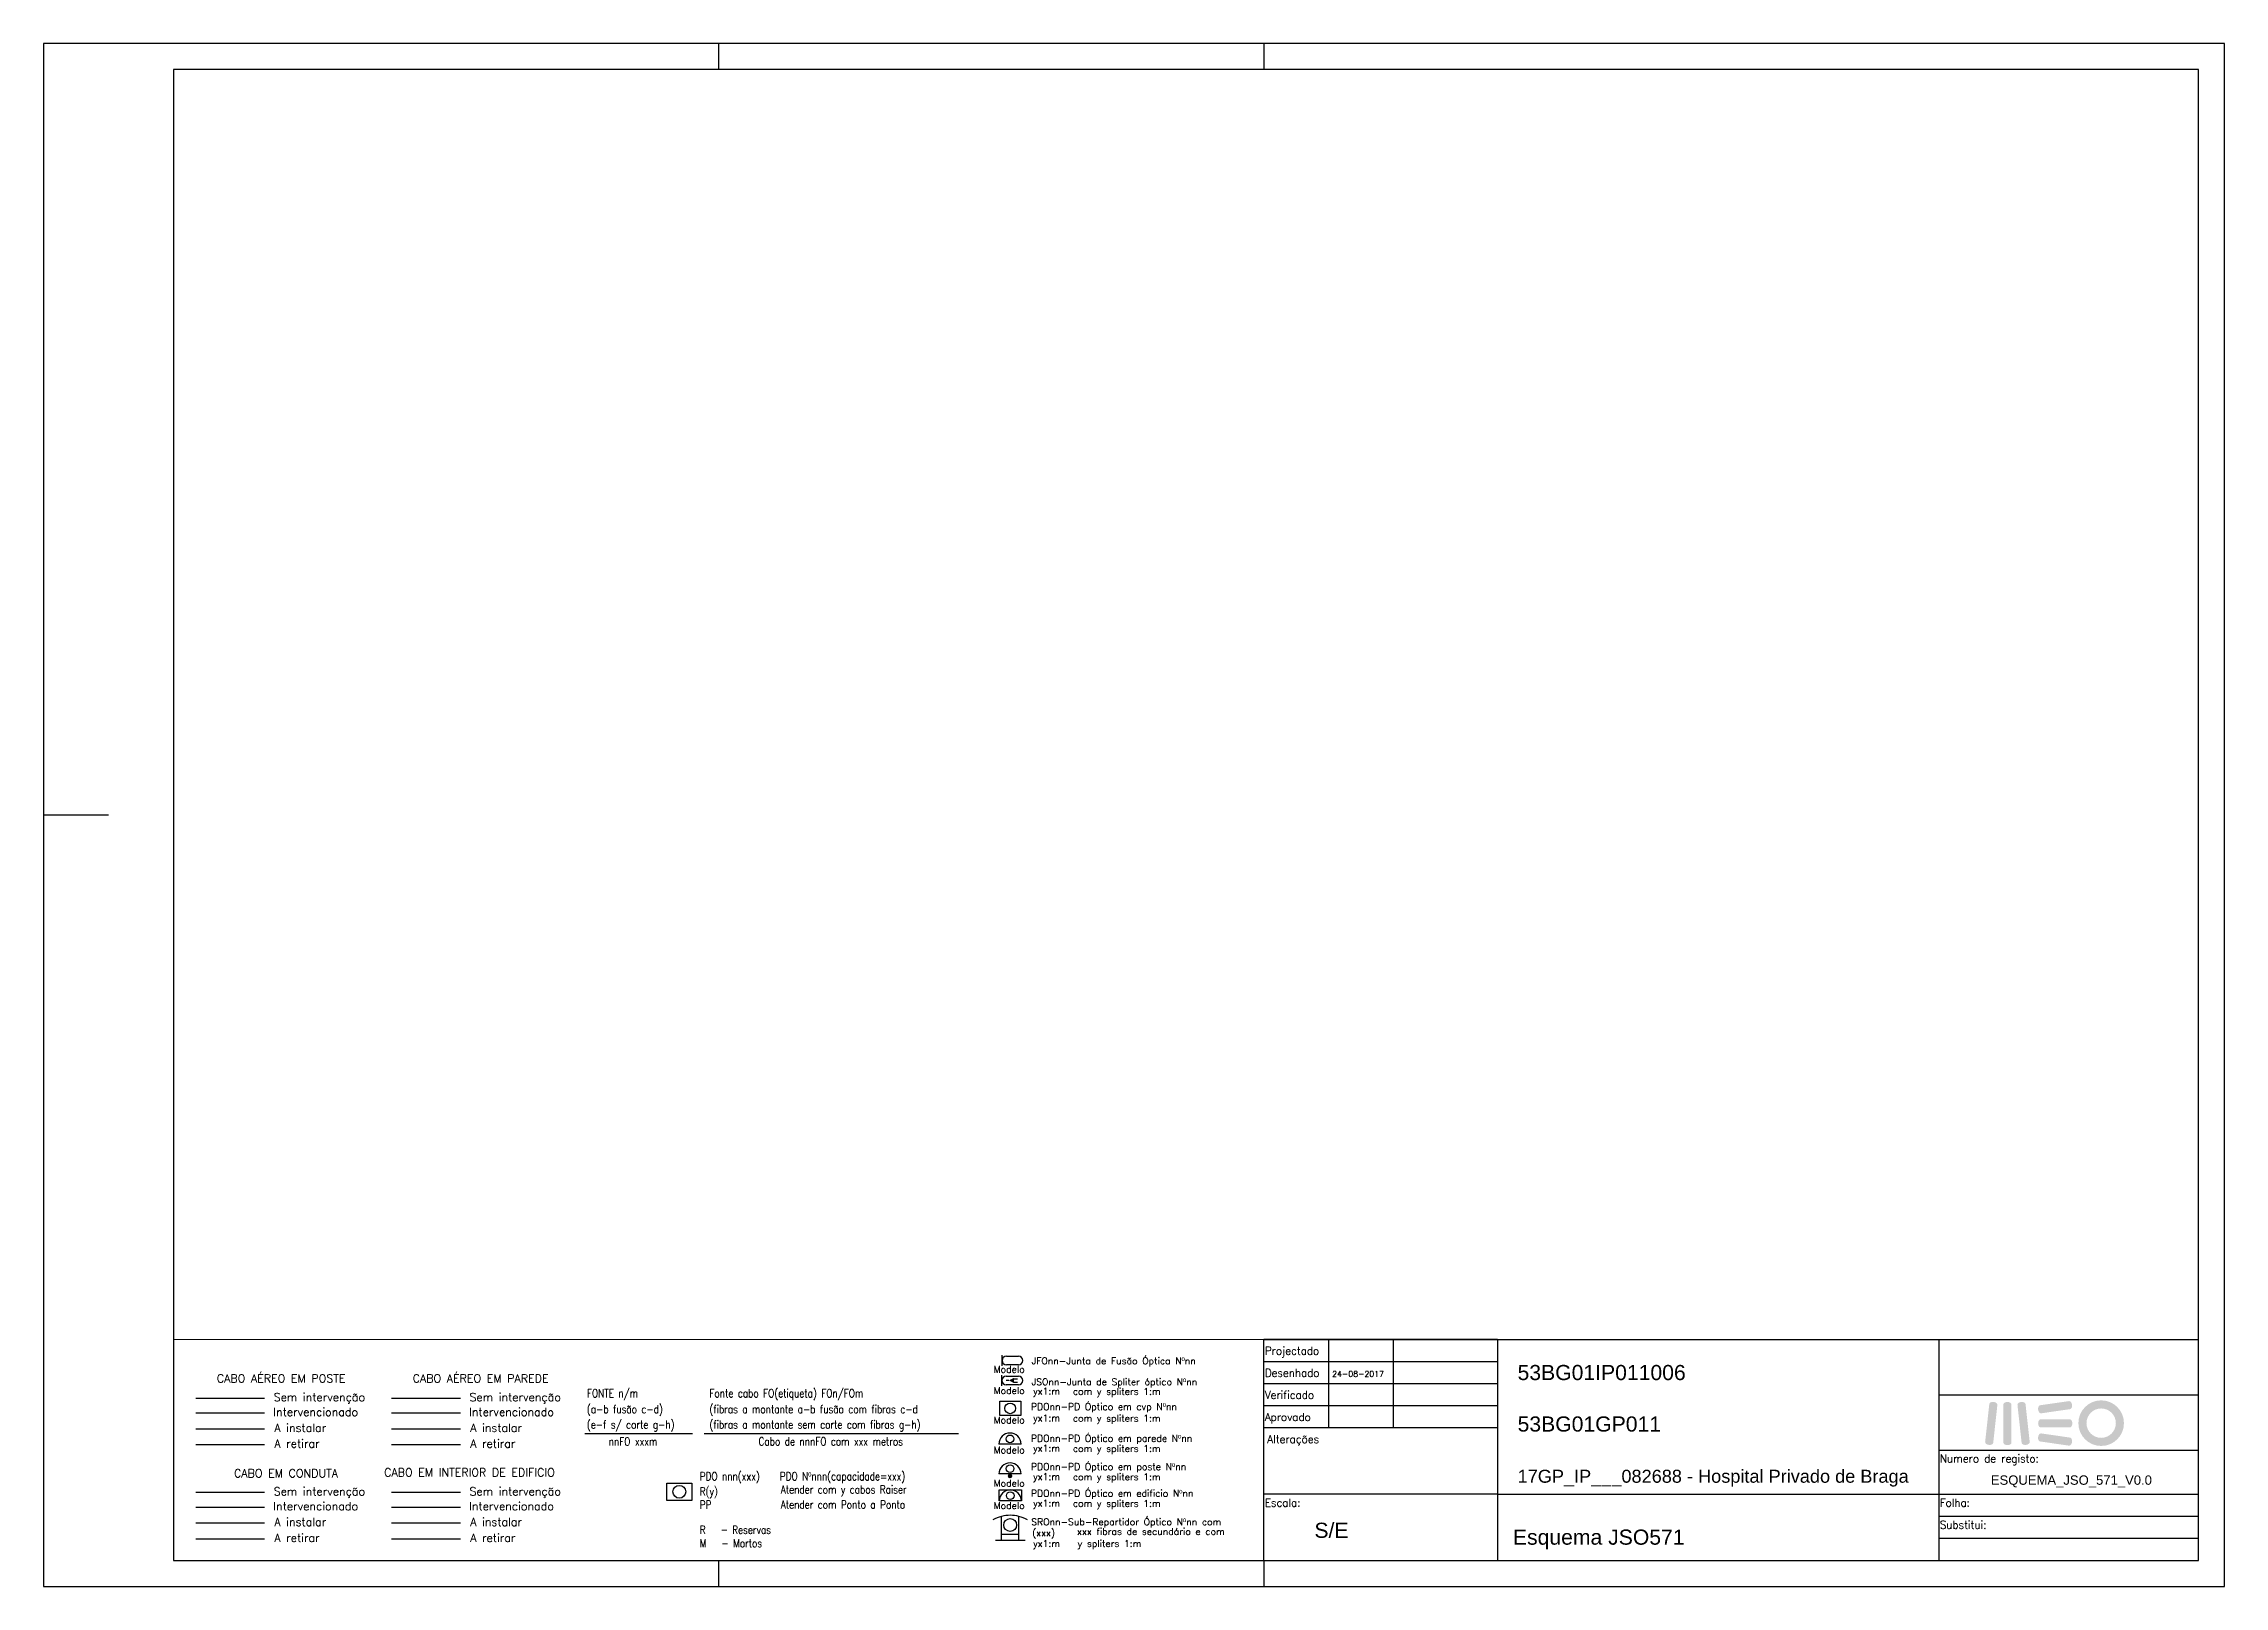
# Paper-space layout 'A3' of a CAD drawing. Header units: millimetres. Extents: x 0 to 420, y 0 to 297.
import ezdxf
from ezdxf.lldxf.tags import DXFTag

# ---------------------------------------------------------------- set-up
doc = ezdxf.new("R2010")
doc.units = ezdxf.units.MM
for name, color, linetype in [('legenda01', 7, 'Continuous'), ('meo', 7, 'Continuous'), ('ROTULO', 7, 'Continuous')]:
    doc.layers.add(name, color=color, linetype=linetype)
doc.styles.add('ADESK1', font='romans.shx')
doc.styles.add('HELDER5', font='arial.ttf', dxfattribs={"height": 8})
doc.styles.add('ROMANS', font='romans.shx', dxfattribs={"height": 3.5})
tags = doc.linetypes.add('DIVIDE', pattern=[1.25, 0.5, -0.25, 0, -0.25, 0, -0.25]).pattern_tags.tags
tags[14:15] = [DXFTag(74, 4), DXFTag(75, 0), DXFTag(340, '0'), DXFTag(46, 1.0), DXFTag(50, 0.0), DXFTag(44, 0.0), DXFTag(45, 0.0)]
tags[12:13] = [DXFTag(74, 4), DXFTag(75, 0), DXFTag(340, '0'), DXFTag(46, 1.0), DXFTag(50, 0.0), DXFTag(44, 0.0), DXFTag(45, 0.0)]
tags[10:11] = [DXFTag(74, 4), DXFTag(75, 0), DXFTag(340, '0'), DXFTag(46, 1.0), DXFTag(50, 0.0), DXFTag(44, 0.0), DXFTag(45, 0.0)]
tags[8:9] = [DXFTag(74, 4), DXFTag(75, 0), DXFTag(340, '0'), DXFTag(46, 1.0), DXFTag(50, 0.0), DXFTag(44, 0.0), DXFTag(45, 0.0)]
tags[6:7] = [DXFTag(74, 4), DXFTag(75, 0), DXFTag(340, '0'), DXFTag(46, 1.0), DXFTag(50, 0.0), DXFTag(44, 0.0), DXFTag(45, 0.0)]
tags[4:5] = [DXFTag(74, 4), DXFTag(75, 0), DXFTag(340, '0'), DXFTag(46, 1.0), DXFTag(50, 0.0), DXFTag(44, 0.0), DXFTag(45, 0.0)]
tags = doc.linetypes.add('DOT', pattern=[0.25, 0, -0.25]).pattern_tags.tags
tags[6:7] = [DXFTag(74, 4), DXFTag(75, 0), DXFTag(340, '0'), DXFTag(46, 1.0), DXFTag(50, 0.0), DXFTag(44, 0.0), DXFTag(45, 0.0)]
tags[4:5] = [DXFTag(74, 4), DXFTag(75, 0), DXFTag(340, '0'), DXFTag(46, 1.0), DXFTag(50, 0.0), DXFTag(44, 0.0), DXFTag(45, 0.0)]
tags = doc.linetypes.add('FENCELINE1', pattern='A,0.25,-0.1,[133,ltypeshp.shx,S=0.1,R=0,X=-0.1,Y=0],-0.1,1', length=1.45).pattern_tags.tags
tags[16:17] = [DXFTag(74, 4), DXFTag(75, 0), DXFTag(340, '0'), DXFTag(46, 1.0), DXFTag(50, 0.0), DXFTag(44, 0.0), DXFTag(45, 0.0)]
tags[14:15] = [DXFTag(74, 4), DXFTag(75, 0), DXFTag(340, '0'), DXFTag(46, 1.0), DXFTag(50, 0.0), DXFTag(44, 0.0), DXFTag(45, 0.0)]
tags[4:5] = [DXFTag(74, 4), DXFTag(75, 0), DXFTag(340, '0'), DXFTag(46, 1.0), DXFTag(50, 0.0), DXFTag(44, 0.0), DXFTag(45, 0.0)]

# ---------------------------------------------------------------- blocks, each defined once
blk = doc.blocks.new('E_A3_TN')
at = {"layer": 'meo'}
h = blk.add_hatch(color=256, dxfattribs=at)
h.paths.add_polyline_path([(391.88, 31.42, 1), (400.66, 31.42, 1)])
h.paths.add_polyline_path([(399.1, 31.42, -1), (393.44, 31.42, -1)], flags=16)
edge = h.paths.add_edge_path()
edge.add_ellipse((390.19, 34.89), major_axis=(0.085, -0.776), ratio=0.612625, start_angle=0, end_angle=180)
edge.add_line((390.11, 35.67), (384.52, 34.87))
edge.add_ellipse((384.6, 34.09), major_axis=(-0.085, 0.776), ratio=0.612625, start_angle=0, end_angle=180)
edge.add_line((384.69, 33.31), (390.28, 34.12))
edge = h.paths.add_edge_path()
edge.add_ellipse((390.24, 31.38), major_axis=(0, -0.781), ratio=0.612625, start_angle=0, end_angle=180)
edge.add_line((390.24, 32.16), (384.61, 32.16))
edge.add_ellipse((384.61, 31.38), major_axis=(0, 0.781), ratio=0.612625, start_angle=0, end_angle=180)
edge.add_line((384.61, 30.6), (390.24, 30.6))
edge = h.paths.add_edge_path()
edge.add_ellipse((390.19, 27.87), major_axis=(0.085, 0.776), ratio=0.612625, start_angle=180, end_angle=360)
edge.add_line((390.28, 28.64), (384.69, 29.45))
edge.add_ellipse((384.6, 28.67), major_axis=(-0.085, -0.776), ratio=0.612625, start_angle=180, end_angle=360)
edge.add_line((384.52, 27.89), (390.11, 27.09))
edge = h.paths.add_edge_path()
edge.add_ellipse((380.92, 35.03), major_axis=(0.776, 0.085), ratio=0.612625, start_angle=0, end_angle=180)
edge.add_line((380.15, 34.94), (380.95, 27.63))
edge.add_ellipse((381.73, 27.71), major_axis=(0.776, 0.085), ratio=0.612625, start_angle=180, end_angle=360)
edge.add_line((382.51, 27.8), (381.7, 35.11))
edge = h.paths.add_edge_path()
edge.add_ellipse((378.21, 35.02), major_axis=(0.781, 0), ratio=0.612625, start_angle=0, end_angle=180)
edge.add_line((377.43, 35.02), (377.43, 27.67))
edge.add_ellipse((378.21, 27.67), major_axis=(0.781, 0), ratio=0.612625, start_angle=180, end_angle=360)
edge.add_line((378.99, 27.67), (378.99, 35.02))
edge = h.paths.add_edge_path()
edge.add_ellipse((375.5, 35.03), major_axis=(-0.776, 0.085), ratio=0.612625, start_angle=180, end_angle=360)
edge.add_line((374.73, 35.11), (373.92, 27.8))
edge.add_ellipse((374.7, 27.71), major_axis=(-0.776, 0.085), ratio=0.612625, start_angle=0, end_angle=180)
edge.add_line((375.48, 27.63), (376.28, 34.94))
at = {"ltscale": 2}
blk.add_line((12.5, 148.5), (0, 148.5), dxfattribs=at)
for p, q in [((185.42, 44.31), (187.75, 44.31)), ((187.75, 42.64), (185.42, 42.64)), ((185.4, 40.47), (187.73, 40.47)), ((187.74, 38.81), (185.4, 38.8)), ((67.01, 36.24), (80.26, 36.24)), ((104.21, 29.43), (124.94, 29.43)), ((127.22, 29.43), (176.23, 29.43))]:
    blk.add_line(p, q)
at = {"linetype": 'FENCELINE1', "ltscale": 4}
blk.add_line((29.3, 36.24), (42.55, 36.24), dxfattribs=at)
at = {"color": 5, "linetype": 'FENCELINE1', "ltscale": 4}
blk.add_line((29.3, 33.4), (42.55, 33.4), dxfattribs=at)
at = {"color": 1, "linetype": 'FENCELINE1', "ltscale": 4}
blk.add_line((29.3, 30.35), (42.55, 30.35), dxfattribs=at)
at = {"color": 5}
blk.add_line((67.01, 33.4), (80.26, 33.4), dxfattribs=at)
at = {"color": 1}
blk.add_line((67.01, 30.35), (80.26, 30.35), dxfattribs=at)
at = {"color": 3, "linetype": 'FENCELINE1', "ltscale": 4}
blk.add_line((29.3, 27.3), (42.55, 27.3), dxfattribs=at)
at = {"color": 3}
blk.add_line((67.01, 27.3), (80.26, 27.3), dxfattribs=at)
at = {"color": 0}
for p, q in [((188.25, 27.38), (183.97, 27.38)), ((188.27, 21.64), (183.99, 21.64)), ((184.03, 16.45), (184.03, 18.59)), ((184.03, 18.59), (188.31, 18.59)), ((188.31, 18.59), (188.31, 16.45)), ((188.31, 16.45), (184.03, 16.45))]:
    blk.add_line(p, q, dxfattribs=at)
at = {"linetype": 'DIVIDE', "ltscale": 5}
blk.add_line((29.3, 18.12), (42.55, 18.12), dxfattribs=at)
at = {"linetype": 'DOT', "ltscale": 3}
blk.add_line((67.01, 18.12), (80.26, 18.12), dxfattribs=at)
at = {"color": 5, "linetype": 'DIVIDE', "ltscale": 5}
blk.add_line((29.3, 15.27), (42.55, 15.27), dxfattribs=at)
at = {"color": 5, "linetype": 'DOT', "ltscale": 3}
blk.add_line((67.01, 15.27), (80.26, 15.27), dxfattribs=at)
at = {"color": 0, "linetype": 'Continuous'}
for p, q in [((184.49, 10.06), (184.49, 13.47)), ((187.82, 10.06), (187.82, 13.47)), ((183.3, 8.92), (184.49, 8.92)), ((184.49, 8.92), (184.49, 10.06)), ((184.49, 10.06), (186.16, 10.06)), ((184.49, 8.92), (186.16, 8.92)), ((186.16, 10.06), (187.82, 10.06)), ((186.16, 8.92), (187.82, 8.92)), ((187.82, 8.92), (187.82, 10.06)), ((187.82, 8.92), (189.01, 8.92))]:
    blk.add_line(p, q, dxfattribs=at)
at = {"color": 1, "linetype": 'DIVIDE', "ltscale": 5}
blk.add_line((29.3, 12.22), (42.55, 12.22), dxfattribs=at)
at = {"color": 3, "linetype": 'DIVIDE', "ltscale": 5}
blk.add_line((29.3, 9.18), (42.55, 9.18), dxfattribs=at)
at = {"color": 1, "linetype": 'DOT', "ltscale": 3}
blk.add_line((67.01, 12.22), (80.26, 12.22), dxfattribs=at)
at = {"color": 3, "linetype": 'DOT', "ltscale": 3}
blk.add_line((67.01, 9.18), (80.26, 9.18), dxfattribs=at)
at = {"ltscale": 2}
blk.add_lwpolyline([(0, 0), (420, 0), (420, 297), (0, 297)], close=True, dxfattribs=at)
for points in [[(130, 297), (130, 292)], [(235, 297), (235, 292)], [(184.59, 42.47), (184.59, 44.48)], [(184.57, 38.63), (184.57, 40.64)], [(185.92, 39.64), (185.36, 39.64)], [(186.84, 39.97), (187.55, 39.97)], [(186.85, 39.28), (187.56, 39.28)], [(130, 5), (130, 0)], [(235, 5), (235, 0)]]:
    blk.add_lwpolyline(points)
at = {"color": 253, "ltscale": 10}
blk.add_lwpolyline([(415, 5), (415, 292), (25, 292), (25, 5), (415, 5)], close=True, dxfattribs=at)
blk.add_lwpolyline([(185.92, 39.64, 0, 1.03, 0), (186.89, 39.64, 1.03, 1.03, 0)], format="xyseb")
for points in [[(188.18, 35.66), (188.18, 32.89), (184.14, 32.88), (184.13, 35.65)], [(124.86, 19.87), (124.87, 16.55), (120.01, 16.54), (120.01, 19.86)]]:
    blk.add_lwpolyline(points, close=True)
blk.add_lwpolyline([(185.91, 21.25, 0.428, 0.428, 1), (186.34, 21.25, 0.428, 0.428, 1)], format="xyseb", close=True)
for centre, radius in [((186.16, 34.27), 1.03), ((186.11, 28.4), 0.739), ((186.13, 22.66), 0.739), ((122.44, 18.21), 1.24), ((186.17, 17.47), 0.739), ((186.16, 11.81), 1.24)]:
    blk.add_circle(centre, radius)
for centre, start, end in [((185.42, 43.48), 89.9578, 269.9578), ((187.75, 43.47), 269.9578, 89.9578), ((185.4, 39.64), 90.1229, 270.1229), ((187.74, 39.64), 270.1229, 90.1229)]:
    blk.add_arc(centre, 0.833, start, end)
at = {"color": 0}
for centre in [(186.11, 27.38), (186.13, 21.64), (186.17, 16.45)]:
    blk.add_arc(centre, 2.14, 0, 180, dxfattribs=at)
at = {"color": 0, "linetype": 'Continuous'}
for start, end in [(104.3629, 119.7541), (90, 104.3625), (75.6375, 90), (60.2459, 75.6371)]:
    blk.add_arc((186.16, 6.97), 6.71, start, end, dxfattribs=at)
at = {"layer": 'legenda01', "color": 254}
blk.add_lwpolyline([(235, 5), (235, 47.5), (415, 47.5)], dxfattribs=at)
at = {"layer": 'legenda01'}
for points in [[(280, 47.5), (235, 47.5)], [(247.5, 30.5), (247.5, 47.5)], [(260, 30.5), (260, 47.5)], [(280, 47.5), (280, 5)], [(365, 47.5), (365, 5)], [(280, 43.25), (235, 43.25)], [(280, 39), (235, 39)], [(280, 34.75), (235, 34.75)], [(365, 36.88), (415, 36.88)], [(280, 30.5), (235, 30.5)], [(365, 26.25), (415, 26.25)], [(280, 17.75), (235, 17.75)], [(280, 17.75), (365, 17.75)], [(365, 17.75), (415, 17.75)], [(365, 13.5), (415, 13.5)], [(365, 9.25), (415, 9.25)]]:
    blk.add_lwpolyline(points, dxfattribs=at)
at = {"style": 'ADESK1'}
for s, height, p in [('Modelo', 1.301, (182.98, 41.13)), ('JFOnn-Junta de Fusão Óptica Nºnn', 1.3011, (190.28, 42.76)), ('CABO AÉREO EM POSTE', 1.5624, (33.36, 39.25)), ('CABO AÉREO EM PAREDE', 1.5624, (71.07, 39.25)), ('Modelo', 1.301, (182.98, 37.04)), ('JSOnn-Junta de Spliter óptico Nºnn', 1.3011, (190.28, 38.72)), ('yx1:m', 1.301, (190.57, 36.92)), ('com y spliters 1:m', 1.3011, (198.23, 36.87)), ('Intervencionado', 1.5624, (44.23, 32.79)), ('Sem intervenção', 1.5624, (44.31, 35.64)), ('Intervencionado', 1.5624, (81.94, 32.79)), ('Sem intervenção', 1.5624, (82.02, 35.64)), ('PDOnn-PD Óptico em cvp Nºnn', 1.3011, (190.16, 33.95)), ('A instalar', 1.562, (44.45, 29.74)), ('A instalar', 1.562, (82.16, 29.74)), ('Modelo', 1.301, (182.98, 31.36)), ('PDOnn-PD Óptico em parede Nºnn', 1.3011, (190.16, 27.85)), ('yx1:m', 1.301, (190.57, 31.75)), ('com y spliters 1:m', 1.3011, (198.23, 31.71)), ('A retirar', 1.562, (44.45, 26.7)), ('A retirar', 1.562, (82.16, 26.7)), ('Modelo', 1.301, (182.98, 25.61)), ('yx1:m', 1.301, (190.57, 25.94)), ('com y spliters 1:m', 1.3011, (198.23, 25.89)), ('CABO EM CONDUTA', 1.5624, (36.67, 20.99)), ('CABO EM INTERIOR DE EDIFICIO', 1.5624, (65.58, 21.17)), ('PDOnn-PD Óptico em poste Nºnn', 1.3011, (190.16, 22.39)), ('yx1:m', 1.301, (190.57, 20.47)), ('com y spliters 1:m', 1.3011, (198.23, 20.43)), ('Sem intervenção', 1.5624, (44.31, 17.51)), ('Sem intervenção', 1.5624, (82.02, 17.51)), ('Modelo', 1.301, (182.98, 19.2)), ('PDOnn-PD Óptico em edificio Nºnn', 1.3011, (190.16, 17.27)), ('Intervencionado', 1.5624, (44.23, 14.67)), ('A instalar', 1.562, (44.45, 11.62)), ('Intervencionado', 1.5624, (81.94, 14.67)), ('A instalar', 1.562, (82.16, 11.62)), ('Modelo', 1.301, (182.98, 14.9)), ('SROnn-Sub-Repartidor Óptico Nºnn com', 1.3011, (190.22, 11.76)), ('yx1:m', 1.301, (190.57, 15.36)), ('com y spliters 1:m', 1.3011, (198.23, 15.31)), ('A retirar', 1.562, (44.45, 8.57)), ('A retirar', 1.562, (82.16, 8.57)), ('(xxx) ', 1.301, (190.39, 9.66)), ('yx1:m', 1.301, (190.57, 7.6)), ('xxx fibras de secundário e com', 1.3011, (199.03, 9.91)), ('y spliters 1:m', 1.3011, (199.15, 7.6))]:
    blk.add_text(s, height=height, dxfattribs=at).set_placement(p)
for s, height, style, width, p in [('Projectado', 1.53, 'ROMANS', 0.95, (235.2, 44.59)), ('FONTE n/m', 1.562, 'ADESK1', 0.8, (104.64, 36.39)), ('Fonte cabo FO(etiqueta) FOn/FOm', 1.5624, 'ADESK1', 0.8, (128.24, 36.39)), ('Desenhado', 1.53, 'ROMANS', 0.95, (235.2, 40.34)), ('(a-b fusão c-d)', 1.5624, 'ADESK1', 0.8, (104.64, 33.33)), ('(fibras a montante a-b fusão com fibras c-d', 1.5624, 'ADESK1', 0.8, (128.24, 33.33)), ('Verificado', 1.53, 'ROMANS', 0.95, (235.2, 36.09)), ('(e-f s/ corte g-h)', 1.5624, 'ADESK1', 0.8, (104.64, 30.36)), ('(fibras a montante sem corte com fibras g-h)', 1.5624, 'ADESK1', 0.8, (128.24, 30.36)), ('Aprovado', 1.53, 'ROMANS', 0.95, (235.2, 31.84)), ('nnFO xxxm', 1.562, 'ADESK1', 0.8, (108.83, 27.1)), ('Cabo de nnnFO com xxx metros', 1.5624, 'ADESK1', 0.8, (137.69, 27.13)), ('Alterações', 1.53, 'ROMANS', 0.95, (235.68, 27.59)), ('Numero de registo:', 1.53, 'ROMANS', 0.95, (365.2, 23.84)), ('PDO nnn(xxx)', 1.5624, 'ADESK1', 0.8, (126.36, 20.41)), ('PDO Nºnnn(capacidade=xxx)', 1.5624, 'ADESK1', 0.8, (141.8, 20.41)), ('R(y)', 1.562, 'ADESK1', 0.8, (126.36, 17.5)), ('Atender com y cabos Raiser', 1.5624, 'ADESK1', 0.8, (141.98, 17.87)), ('Escala:', 1.53, 'ROMANS', 0.95, (235.2, 15.34)), ('Folha:', 1.53, 'ROMANS', 0.95, (365.2, 15.34)), ('PP', 1.562, 'ADESK1', 0.8, (126.36, 14.94)), ('Atender com Ponto a Ponto', 1.5624, 'ADESK1', 0.8, (141.98, 14.96)), ('Substitui:', 1.53, 'ROMANS', 0.95, (365.2, 11.09)), ('R   - Reservas', 1.5624, 'ADESK1', 0.8, (126.36, 10.12)), ('M   - Mortos', 1.5624, 'ADESK1', 0.8, (126.36, 7.52))]:
    blk.add_text(s, height=height, dxfattribs=dict(style=style, width=width)).set_placement(p)
at = {"layer": 'ROTULO'}
for tag, p, height, style in [('PROJECTO', (283.87, 39.71), 2.92, 'HELDER5'), ('DATA', (248.16, 40.36), 1.1, 'ROMANS'), ('ZONA', (283.88, 29.8), 2.92, 'HELDER5'), ('NOMEZONA', (283.88, 19.95), 2.92, 'HELDER5'), ('REGISTO', (375.02, 19.56), 1.8, 'HELDER5'), ('FOLHA', (385.87, 14.34), 2.33, 'HELDER5'), ('ESCALA', (244.75, 9.34), 2.92, 'HELDER5'), ('TIPOOBJECTO', (282.98, 8.02), 2.92, 'HELDER5')]:
    blk.add_attdef(tag, p, '', height=height, dxfattribs=dict(at, style=style))

psp = doc.layouts.new('A3')

# ---------------------------------------------------------------- block references
at = {"linetype": 'Continuous'}
ref = psp.add_blockref('E_A3_TN', (0, 0), dxfattribs=at)
ref.add_attrib('TIPOOBJECTO', 'Esquema JSO571', (282.98, 8.02), dxfattribs={"layer": 'ROTULO', "height": 2.916, "style": 'HELDER5'})
ref.add_attrib('PROJECTO', '53BG01IP011006', (283.87, 39.71), dxfattribs={"layer": 'ROTULO', "height": 2.916, "style": 'HELDER5'})
ref.add_attrib('ZONA', '53BG01GP011', (283.88, 29.8), dxfattribs={"layer": 'ROTULO', "height": 2.916, "style": 'HELDER5'})
ref.add_attrib('ESCALA', 'S/E', (244.75, 9.34), dxfattribs={"layer": 'ROTULO', "height": 2.916, "style": 'HELDER5'})
ref.add_attrib('NOMEZONA', '17GP_IP___082688 - Hospital Privado de Braga', (283.88, 19.95), dxfattribs={"layer": 'ROTULO', "height": 2.5, "style": 'HELDER5'})
ref.add_attrib('REGISTO', 'ESQUEMA_JSO_571_V0.0', (375.02, 19.56), dxfattribs={"layer": 'ROTULO', "height": 1.8, "style": 'HELDER5'})
ref.add_attrib('DATA', '24-08-2017', (248.16, 40.36), dxfattribs={"layer": 'ROTULO', "height": 1.1, "style": 'ROMANS'})

# ---------------------------------------------------------------- viewports
at = {"layer": '0', "linetype": 'Continuous'}
psp.add_viewport(center=(220, 169.75), size=(390, 244.5), view_center_point=(220, 169.75), view_height=244.5, dxfattribs=at)

doc.saveas('drawing.dxf')
